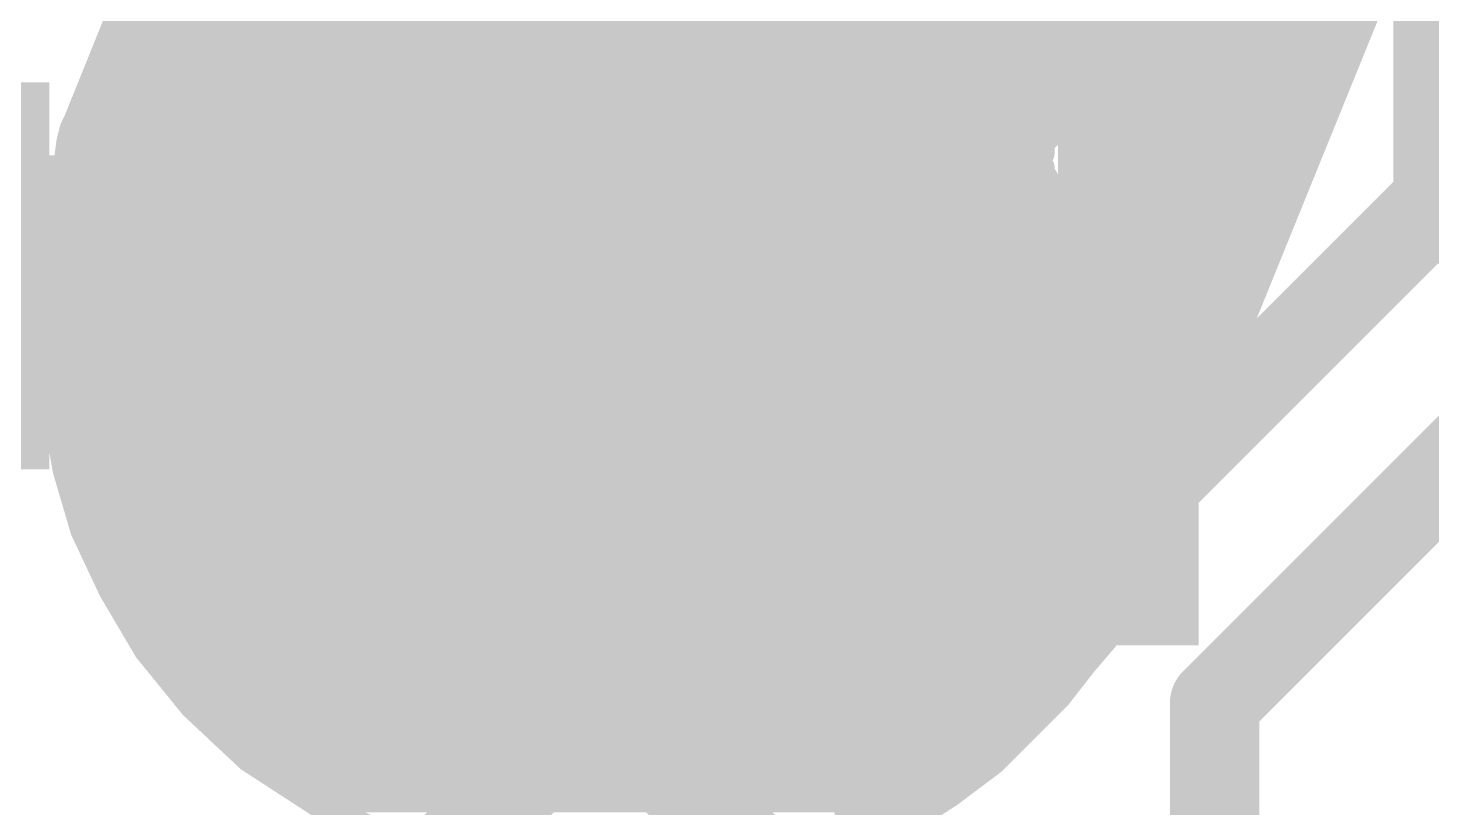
# Model space of a CAD drawing. Extents: x -0.5 to 61.7, y -0.1 to 16.6.
# Drawn here: x 20.124 to 24.112, y 6.528 to 8.744 of the extents above; entities that cross this region are included whole.
import ezdxf

# ---------------------------------------------------------------- set-up
doc = ezdxf.new("R2010")
doc.units = 0
for name, color, linetype in [('1', 12, 'CONTINUOUS'), ('16', 132, 'CONTINUOUS'), ('18', 110, 'CONTINUOUS'), ('21', 41, 'CONTINUOUS'), ('22', 40, 'CONTINUOUS')]:
    doc.layers.add(name, color=color, linetype=linetype)

# ---------------------------------------------------------------- blocks, each defined once
blk = doc.blocks.new('RECT')
blk.add_solid([(-0.5, -0.5), (0.5, -0.5), (-0.5, 0.5), (0.5, 0.5)])
blk = doc.blocks.new('ROUNDV')
at = {"const_width": 0.5}
blk.add_lwpolyline([(0, -0.25, 1), (0, 0.25, 1), (0, -0.25)], format="xyb", dxfattribs=at)

msp = doc.modelspace()

# ---------------------------------------------------------------- linework, layer by layer
at = {"layer": '1', "const_width": 0.254}
for points in [[(24.13, 8.255), (24.13, 9.3663)], [(23.1775, 8.255), (23.1775, 8.89)], [(22.225, 8.255), (18.415, 8.255)], [(20.955, 6.0325), (23.1775, 8.255)], [(22.5425, 6.6675), (24.13, 8.255)], [(24.765, 8.0962), (23.495, 6.8262)], [(23.495, 6.8262), (23.495, 1.27)], [(22.5425, 6.0325), (22.5425, 6.6675)]]:
    msp.add_lwpolyline(points, dxfattribs=at)
at = {"layer": '1', "const_width": 0.127}
for points in [[(22.225, 8.1915, 1), (22.225, 8.3185)], [(23.2224, 8.2101, 1), (23.1326, 8.2999)], [(24.1749, 8.2101, 1), (24.0851, 8.2999)], [(23.114, 8.255, 1), (23.241, 8.255)], [(24.0665, 8.255, 1), (24.1935, 8.255)], [(23.5585, 6.8262, 1), (23.4315, 6.8262)], [(23.4501, 6.8712, 1), (23.5399, 6.7813)], [(22.606, 6.6675, 1), (22.479, 6.6675)], [(22.4976, 6.7124, 1), (22.5874, 6.6226)]]:
    msp.add_lwpolyline(points, format="xyb", dxfattribs=at)
at = {"layer": '16', "const_width": 0.254}
for points in [[(24.13, 8.255), (24.13, 12.3825)], [(22.225, 8.255), (22.225, 7.9375)], [(25.4, 6.985), (24.13, 8.255)], [(22.225, 7.9375), (22.5425, 7.62)], [(22.5425, 7.62), (23.1449, 7.62)], [(23.1449, 7.62), (23.175, 7.5899)], [(21.275, 7.5899), (21.275, 7.3)], [(21.275, 7.3), (22.5425, 6.0325)]]:
    msp.add_lwpolyline(points, dxfattribs=at)
at = {"layer": '16', "const_width": 0.127}
for points in [[(22.2885, 8.255, 1), (22.1615, 8.255)], [(24.1749, 8.2999, 1), (24.0851, 8.2101)], [(24.0665, 8.255, 1), (24.1935, 8.255)], [(22.2699, 7.9824, 1), (22.1801, 7.8926)], [(22.1615, 7.9375, 1), (22.2885, 7.9375)], [(22.5425, 7.6835, 1), (22.5425, 7.5565)], [(23.1898, 7.6649, 1), (23.1, 7.5751)], [(23.1449, 7.5565, 1), (23.1449, 7.6835)], [(21.3385, 7.5899, 1), (21.2115, 7.5899)], [(22.4976, 7.5751, 1), (22.5874, 7.6649)], [(23.1301, 7.545, 1), (23.2199, 7.6348)], [(21.3199, 7.3449, 1), (21.2301, 7.2551)], [(21.2115, 7.3, 1), (21.3385, 7.3)]]:
    msp.add_lwpolyline(points, format="xyb", dxfattribs=at)
at = {"layer": '21', "const_width": 0.0762}
for points in [[(20.2623, 8.478), (21.4423, 11.398)], [(23.9823, 10.808), (23.0222, 8.448)], [(23.2223, 8.328), (23.6023, 9.288)], [(24.0523, 9.098), (23.2523, 7.128)], [(20.3774, 8.763), (23.1504, 8.763)], [(23.3944, 8.763), (23.9162, 8.763)], [(20.3466, 8.6868), (23.1194, 8.6868)], [(23.3643, 8.6868), (23.8853, 8.6868)], [(20.3158, 8.6106), (23.0884, 8.6106)], [(23.3341, 8.6106), (23.8543, 8.6106)], [(20.285, 8.5344), (23.0574, 8.5344)], [(23.304, 8.5344), (23.8234, 8.5344)], [(20.2423, 8.418), (20.2523, 8.458)], [(20.2523, 8.458), (20.2623, 8.478)], [(20.2523, 8.4582), (23.0264, 8.4582)], [(23.2738, 8.4582), (23.7924, 8.4582)], [(20.2323, 8.338), (20.2423, 8.418)], [(23.0123, 8.428), (23.0023, 8.418)], [(23.0023, 8.418), (23.0023, 8.388)], [(23.0222, 8.438), (23.0123, 8.438)], [(23.0123, 8.438), (23.0123, 8.428)], [(23.0222, 8.448), (23.0222, 8.438)], [(20.2378, 8.382), (22.9962, 8.382)], [(23.0023, 8.388), (22.9923, 8.378)], [(22.9923, 8.378), (22.9923, 8.358)], [(23.2436, 8.382), (23.7615, 8.382)], [(20.2123, 8.238), (20.2323, 8.338)], [(22.9923, 8.358), (23.0023, 8.348)], [(23.0023, 8.348), (23.0023, 8.328)], [(20.2258, 8.3058), (23.0184, 8.3058)], [(23.0023, 8.328), (23.0123, 8.318)], [(23.0123, 8.318), (23.0222, 8.298)], [(23.0222, 8.298), (23.0323, 8.288)], [(23.2022, 8.298), (23.2123, 8.308)], [(23.2022, 8.288), (23.2022, 8.298)], [(23.2101, 8.3058), (23.7305, 8.3058)], [(23.2123, 8.308), (23.2123, 8.328)], [(23.2123, 8.328), (23.2223, 8.328)], [(23.0323, 8.288), (23.0523, 8.278)], [(23.0523, 8.278), (23.0823, 8.268)], [(23.0823, 8.268), (23.1023, 8.258)], [(23.1023, 8.258), (23.1223, 8.258)], [(23.1223, 8.258), (23.1423, 8.248)], [(23.1423, 8.248), (23.1523, 8.258)], [(23.1523, 8.258), (23.1623, 8.258)], [(23.1623, 8.258), (23.1723, 8.268)], [(23.1723, 8.268), (23.1822, 8.268)], [(23.1822, 8.268), (23.1923, 8.278)], [(23.1923, 8.278), (23.2022, 8.288)], [(20.2022, 8.118), (20.2123, 8.238)], [(20.2116, 8.2296), (23.6996, 8.2296)], [(20.2052, 8.1534), (23.6687, 8.1534)], [(20.1923, 7.978), (20.2022, 8.118)], [(20.1993, 8.0772), (23.6377, 8.0772)], [(20.1923, 7.828), (20.1923, 7.978)], [(20.1939, 8.001), (23.6068, 8.001)], [(20.1923, 7.9248), (23.5758, 7.9248)], [(20.1923, 7.8486), (23.5449, 7.8486)], [(20.2022, 7.658), (20.1923, 7.828)], [(20.1955, 7.7724), (23.5139, 7.7724)], [(20.2, 7.6962), (23.483, 7.6962)], [(20.2323, 7.488), (20.2022, 7.658)], [(20.209, 7.62), (23.452, 7.62)], [(20.2224, 7.5438), (23.4211, 7.5438)], [(20.2823, 7.318), (20.2323, 7.488)], [(20.2383, 7.4676), (23.3902, 7.4676)], [(20.2607, 7.3914), (23.3592, 7.3914)], [(20.3622, 7.148), (20.2823, 7.318)], [(20.2836, 7.3152), (23.3283, 7.3152)], [(20.3194, 7.239), (23.2973, 7.239)], [(20.3553, 7.1628), (23.2664, 7.1628)], [(20.4623, 6.978), (20.3622, 7.148)], [(23.2423, 7.108), (23.2223, 7.068)], [(23.2523, 7.128), (23.2423, 7.108)], [(20.3984, 7.0866), (23.2316, 7.0866)], [(23.2223, 7.068), (23.1822, 7.008)], [(20.4432, 7.0104), (23.1838, 7.0104)], [(23.1822, 7.008), (23.1223, 6.938)], [(20.5922, 6.818), (20.4623, 6.978)], [(20.4978, 6.9342), (23.1193, 6.9342)], [(23.1223, 6.938), (23.0523, 6.848)], [(20.5598, 6.858), (23.06, 6.858)], [(23.0523, 6.848), (22.9623, 6.758)], [(20.7523, 6.668), (20.5922, 6.818)], [(20.6309, 6.7818), (22.9861, 6.7818)], [(22.9623, 6.758), (22.8622, 6.658)], [(20.7121, 6.7056), (22.9099, 6.7056)], [(20.9522, 6.538), (20.7523, 6.668)], [(20.8116, 6.6294), (22.8241, 6.6294)], [(22.8622, 6.658), (22.7423, 6.568)], [(20.9289, 6.5532), (22.7192, 6.5532)], [(22.7423, 6.568), (22.6023, 6.478)], [(21.1923, 6.418), (20.9522, 6.538)]]:
    msp.add_lwpolyline(points, dxfattribs=at)
at = {"layer": '21', "const_width": 0.0381}
for points in [[(20.3774, 8.782, 1), (20.3774, 8.7439)], [(23.1504, 8.7439, 1), (23.1504, 8.782)], [(23.3944, 8.782, 1), (23.3944, 8.7439)], [(23.9162, 8.7439, 1), (23.9162, 8.782)], [(20.3466, 8.7058, 1), (20.3466, 8.6677)], [(23.1194, 8.6677, 1), (23.1194, 8.7058)], [(23.3643, 8.7058, 1), (23.3643, 8.6677)], [(23.8853, 8.6677, 1), (23.8853, 8.7058)], [(20.3158, 8.6296, 1), (20.3158, 8.5915)], [(23.0884, 8.5915, 1), (23.0884, 8.6296)], [(23.3341, 8.6296, 1), (23.3341, 8.5915)], [(23.8543, 8.5915, 1), (23.8543, 8.6296)], [(20.285, 8.5534, 1), (20.285, 8.5153)], [(23.0574, 8.5153, 1), (23.0574, 8.5534)], [(23.304, 8.5534, 1), (23.304, 8.5153)], [(23.8234, 8.5153, 1), (23.8234, 8.5534)], [(20.2523, 8.4772, 1), (20.2523, 8.4391)], [(20.2707, 8.4534, 1), (20.2338, 8.4626)], [(20.2446, 8.4851, 1), (20.2799, 8.4709)], [(20.2793, 8.4695, 1), (20.2452, 8.4865)], [(23.0264, 8.4391, 1), (23.0264, 8.4772)], [(23.2738, 8.4772, 1), (23.2738, 8.4391)], [(23.7924, 8.4391, 1), (23.7924, 8.4772)], [(20.2612, 8.4156, 1), (20.2233, 8.4204)], [(20.2352, 8.4665, 1), (20.2693, 8.4495)], [(23.0213, 8.418, 1), (22.9832, 8.418)], [(23.0123, 8.4571, 1), (23.0123, 8.419)], [(23.0313, 8.438, 1), (22.9932, 8.438)], [(23.0257, 8.4145, 1), (22.9988, 8.4415)], [(23.0413, 8.448, 1), (23.0032, 8.448)], [(23.0046, 8.4552, 1), (23.0399, 8.4408)], [(23.0032, 8.438, 1), (23.0413, 8.438)], [(23.0222, 8.419, 1), (23.0222, 8.4571)], [(20.2378, 8.401, 1), (20.2378, 8.3629)], [(20.2238, 8.4226, 1), (20.2607, 8.4134)], [(23.0113, 8.378, 1), (22.9732, 8.378)], [(22.9888, 8.4315, 1), (23.0157, 8.4045)], [(23.0157, 8.3745, 1), (22.9888, 8.4015)], [(22.9932, 8.428, 1), (23.0313, 8.428)], [(22.9962, 8.3629, 1), (22.9962, 8.401)], [(23.2436, 8.401, 1), (23.2436, 8.3629)], [(23.7615, 8.3629, 1), (23.7615, 8.401)], [(20.2509, 8.3343, 1), (20.2136, 8.3417)], [(22.9788, 8.3915, 1), (23.0057, 8.3645)], [(23.0057, 8.3715, 1), (22.9788, 8.3445)], [(22.9732, 8.358, 1), (23.0113, 8.358)], [(22.9832, 8.388, 1), (23.0213, 8.388)], [(23.0213, 8.348, 1), (22.9832, 8.348)], [(22.9888, 8.3345, 1), (23.0157, 8.3615)], [(20.2258, 8.3248, 1), (20.2258, 8.2867)], [(20.2133, 8.3404, 1), (20.2512, 8.3356)], [(23.0157, 8.3415, 1), (22.9888, 8.3145)], [(22.9832, 8.328, 1), (23.0213, 8.328)], [(23.0293, 8.3265, 1), (22.9952, 8.3095)], [(22.9988, 8.3045, 1), (23.0257, 8.3315)], [(23.0357, 8.3115, 1), (23.0088, 8.2845)], [(23.0184, 8.2867, 1), (23.0184, 8.3248)], [(23.2213, 8.298, 1), (23.1832, 8.298)], [(23.2101, 8.3248, 1), (23.2101, 8.2867)], [(23.2313, 8.328, 1), (23.1932, 8.328)], [(23.2123, 8.3471, 1), (23.2123, 8.309)], [(23.2257, 8.2945, 1), (23.1988, 8.3215)], [(23.2045, 8.335, 1), (23.24, 8.321)], [(23.2223, 8.309, 1), (23.2223, 8.3471)], [(23.7305, 8.2867, 1), (23.7305, 8.3248)], [(23.0052, 8.2895, 1), (23.0393, 8.3065)], [(23.0408, 8.305, 1), (23.0237, 8.271)], [(23.0188, 8.2745, 1), (23.0457, 8.3015)], [(23.0583, 8.2961, 1), (23.0462, 8.2599)], [(23.0437, 8.261, 1), (23.0608, 8.295)], [(23.0908, 8.285, 1), (23.0737, 8.251)], [(23.0762, 8.2499, 1), (23.0883, 8.2861)], [(23.1023, 8.2771, 1), (23.1023, 8.239)], [(23.1308, 8.275, 1), (23.1137, 8.241)], [(23.1223, 8.239, 1), (23.1223, 8.2771)], [(23.1523, 8.2771, 1), (23.1523, 8.239)], [(23.1657, 8.2445, 1), (23.1388, 8.2715)], [(23.1723, 8.2871, 1), (23.1723, 8.249)], [(23.1857, 8.2545, 1), (23.1588, 8.2815)], [(23.1623, 8.239, 1), (23.1623, 8.2771)], [(23.1688, 8.2815, 1), (23.1957, 8.2545)], [(23.1788, 8.2915, 1), (23.2057, 8.2645)], [(23.2057, 8.2645, 1), (23.1788, 8.2915)], [(23.1822, 8.249, 1), (23.1822, 8.2871)], [(23.1888, 8.3115, 1), (23.2157, 8.2845)], [(23.1832, 8.288, 1), (23.2213, 8.288)], [(23.2157, 8.2745, 1), (23.1888, 8.3015)], [(23.1932, 8.308, 1), (23.2313, 8.308)], [(20.2116, 8.2486, 1), (20.2116, 8.2105)], [(20.1936, 8.2417, 1), (20.2309, 8.2343)], [(20.2312, 8.2364, 1), (20.1933, 8.2396)], [(23.0937, 8.241, 1), (23.1108, 8.275)], [(23.1288, 8.2615, 1), (23.1557, 8.2345)], [(23.1337, 8.231, 1), (23.1508, 8.265)], [(23.1488, 8.2715, 1), (23.1757, 8.2445)], [(23.6996, 8.2105, 1), (23.6996, 8.2486)], [(20.2052, 8.1724, 1), (20.2052, 8.1343)], [(23.6687, 8.1343, 1), (23.6687, 8.1724)], [(20.2213, 8.1166, 1), (20.1832, 8.1194)], [(20.1833, 8.1196, 1), (20.2212, 8.1164)], [(20.1993, 8.0963, 1), (20.1993, 8.0582)], [(23.6377, 8.0582, 1), (23.6377, 8.0963)], [(20.2113, 7.978, 1), (20.1732, 7.978)], [(20.1939, 8.0201, 1), (20.1939, 7.982)], [(23.6068, 7.982, 1), (23.6068, 8.0201)], [(20.1732, 7.9794, 1), (20.2113, 7.9766)], [(20.1923, 7.9439, 1), (20.1923, 7.9058)], [(23.5758, 7.9058, 1), (23.5758, 7.9439)], [(20.2113, 7.8291, 1), (20.1732, 7.8269)], [(20.1923, 7.8677, 1), (20.1923, 7.8296)], [(23.5449, 7.8296, 1), (23.5449, 7.8677)], [(20.1732, 7.828, 1), (20.2113, 7.828)], [(20.1955, 7.7915, 1), (20.1955, 7.7534)], [(23.5139, 7.7534, 1), (23.5139, 7.7915)], [(20.2, 7.7153, 1), (20.2, 7.6772)], [(23.483, 7.6772, 1), (23.483, 7.7153)], [(20.1832, 7.6569, 1), (20.2213, 7.6591)], [(20.221, 7.6613, 1), (20.1835, 7.6547)], [(20.209, 7.6391, 1), (20.209, 7.601)], [(23.452, 7.601, 1), (23.452, 7.6391)], [(20.2224, 7.5629, 1), (20.2224, 7.5248)], [(23.4211, 7.5248, 1), (23.4211, 7.5629)], [(20.2505, 7.4934, 1), (20.214, 7.4826)], [(20.2135, 7.4847, 1), (20.251, 7.4913)], [(20.2383, 7.4867, 1), (20.2383, 7.4486)], [(23.3902, 7.4486, 1), (23.3902, 7.4867)], [(20.2607, 7.4104, 1), (20.2607, 7.3723)], [(23.3592, 7.3723, 1), (23.3592, 7.4104)], [(20.2995, 7.3261, 1), (20.265, 7.3099)], [(20.264, 7.3126, 1), (20.3005, 7.3234)], [(20.2836, 7.3342, 1), (20.2836, 7.2961)], [(23.3283, 7.2961, 1), (23.3283, 7.3342)], [(20.3194, 7.2581, 1), (20.3194, 7.22)], [(23.2973, 7.22, 1), (23.2973, 7.2581)], [(20.3553, 7.1819, 1), (20.3553, 7.1438)], [(20.3787, 7.1577, 1), (20.3458, 7.1383)], [(23.2664, 7.1438, 1), (23.2664, 7.1819)], [(20.345, 7.1399, 1), (20.3795, 7.1561)], [(23.2593, 7.0995, 1), (23.2252, 7.1165)], [(23.2346, 7.1352, 1), (23.2699, 7.1208)], [(23.2693, 7.1195, 1), (23.2352, 7.1365)], [(20.3984, 7.1057, 1), (20.3984, 7.0676)], [(23.2381, 7.0574, 1), (23.2064, 7.0786)], [(23.2252, 7.1165, 1), (23.2593, 7.0995)], [(23.2316, 7.0676, 1), (23.2316, 7.1057)], [(23.2052, 7.0765, 1), (23.2393, 7.0595)], [(20.4432, 7.0295, 1), (20.4432, 6.9914)], [(23.1664, 7.0186, 1), (23.1981, 6.9974)], [(23.1967, 6.9956, 1), (23.1678, 7.0204)], [(23.1838, 6.9914, 1), (23.1838, 7.0295)], [(20.477, 6.99, 1), (20.4475, 6.966)], [(20.4458, 6.9683, 1), (20.4787, 6.9877)], [(20.4978, 6.9533, 1), (20.4978, 6.9152)], [(23.1078, 6.9504, 1), (23.1367, 6.9256)], [(23.1373, 6.9263, 1), (23.1072, 6.9497)], [(23.1193, 6.9152, 1), (23.1193, 6.9533)], [(20.5598, 6.8771, 1), (20.5598, 6.839)], [(23.0372, 6.8597, 1), (23.0673, 6.8363)], [(23.0657, 6.8345, 1), (23.0388, 6.8615)], [(23.06, 6.839, 1), (23.06, 6.8771)], [(20.6053, 6.8319, 1), (20.5792, 6.8041)], [(20.5775, 6.806, 1), (20.607, 6.83)], [(20.6309, 6.8009, 1), (20.6309, 6.7628)], [(22.9861, 6.7628, 1), (22.9861, 6.8009)], [(22.9488, 6.7715, 1), (22.9757, 6.7445)], [(22.9757, 6.7445, 1), (22.9488, 6.7715)], [(20.7121, 6.7247, 1), (20.7121, 6.6866)], [(22.9099, 6.6866, 1), (22.9099, 6.7247)], [(20.7626, 6.684, 1), (20.7419, 6.652)], [(20.7392, 6.6541, 1), (20.7653, 6.6819)], [(20.8116, 6.6485, 1), (20.8116, 6.6104)], [(22.8241, 6.6104, 1), (22.8241, 6.6485)], [(22.8488, 6.6715, 1), (22.8757, 6.6445)], [(22.8737, 6.6428, 1), (22.8508, 6.6732)], [(20.9289, 6.5723, 1), (20.9289, 6.5342)], [(22.7192, 6.5342, 1), (22.7192, 6.5723)], [(22.7308, 6.5832, 1), (22.7537, 6.5528)], [(22.7526, 6.552, 1), (22.7319, 6.584)], [(20.9608, 6.555, 1), (20.9437, 6.521)], [(20.9419, 6.522, 1), (20.9626, 6.554)]]:
    msp.add_lwpolyline(points, format="xyb", dxfattribs=at)
at = {"layer": '22', "const_width": 0.2032}
for points in [[(20.955, 9.3194), (20.955, 8.4606)], [(23.495, 8.4606), (23.495, 9.3194)], [(21.9566, 8.1812), (22.4934, 8.1812)]]:
    msp.add_lwpolyline(points, dxfattribs=at)
at = {"layer": '22', "const_width": 0.1016}
for points in [[(20.9042, 8.4606, 1), (21.0058, 8.4606)], [(23.4442, 8.4606, 1), (23.5458, 8.4606)], [(21.9566, 8.232, 1), (21.9566, 8.1304)], [(22.4934, 8.1304, 1), (22.4934, 8.232)]]:
    msp.add_lwpolyline(points, format="xyb", dxfattribs=at)

# ---------------------------------------------------------------- block references
at = {"layer": '16', "xscale": 1.1, "rotation": 270}
msp.add_blockref('RECT', (19.685, 8.04), dxfattribs=at)
at = {"layer": '16', "xscale": 0.55, "yscale": 1.2}
for p in [(21.275, 7.5899), (23.175, 7.5899)]:
    msp.add_blockref('RECT', p, dxfattribs=at)
at = {"layer": '18', "xscale": 0.7366, "yscale": 0.7366}
for p in [(23.1775, 8.89), (23.1775, 8.89), (22.225, 8.255), (22.225, 8.255)]:
    msp.add_blockref('ROUNDV', p, dxfattribs=at)

doc.saveas('drawing.dxf')
